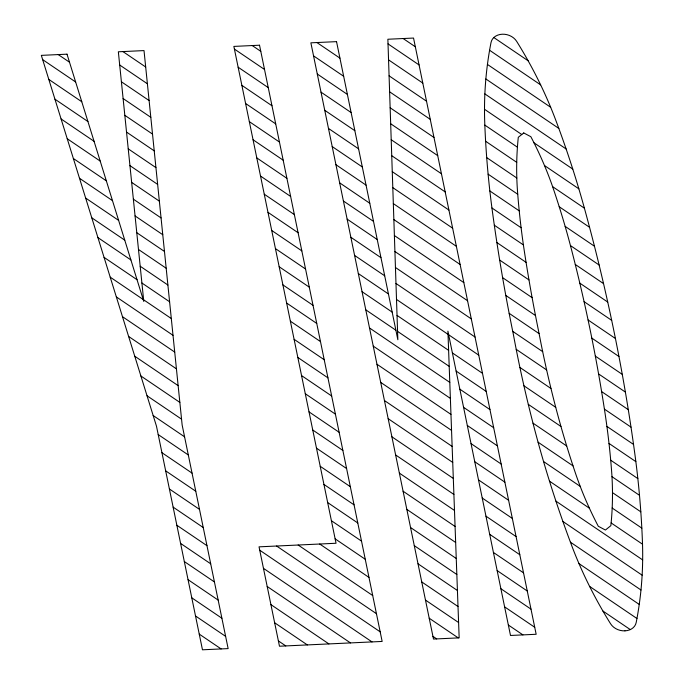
<?xml version="1.0" encoding="UTF-8"?>
<svg xmlns="http://www.w3.org/2000/svg" width="684" height="684" viewBox="0 0 684 684"><rect width="100%" height="100%" fill="white"/><g stroke="black" fill="none" stroke-linecap="round" stroke-linejoin="round"><path stroke-width="1.03" d="M493.822 37.526L528.125 60.773M489.59 50.274L540.642 84.867M487.444 64.433L550.671 107.277M485.854 78.968L558.819 128.412M403.158 38.535L415.342 46.794M484.862 93.905L566.113 148.967M388.025 43.896L419.07 64.929M484.511 109.278L521.764 134.526M533.99 142.811L572.782 169.093M388.555 59.867L422.798 83.072M484.828 125.104L517.429 147.197M544.481 165.537L578.861 188.835M389.085 75.838L426.534 101.215M485.614 141.246L516.728 162.339M552.612 186.655L584.401 208.192M316.923 42.545L339.931 58.131M389.615 91.81L430.262 119.349M486.7 157.602L516.813 178.002M559.221 206.748L589.557 227.302M313.546 55.874L343.659 76.275M390.145 107.781L433.989 137.493M488.111 174.163L517.728 194.239M565.146 226.37L594.464 246.24M317.282 74.009L347.387 94.418M390.675 123.753L437.726 155.636M489.847 190.956L519.224 210.86M570.447 245.573L599.124 265.007M252.251 45.554L260.784 51.334M321.01 92.152L351.123 112.552M391.205 139.724L441.454 173.77M491.933 207.979L521.105 227.755M575.27 264.452L603.544 283.621M234.407 49.068L264.52 69.477M324.738 110.295L354.851 130.695M391.735 155.695L445.19 191.913M494.318 225.207L523.397 244.915M579.81 283.142L607.734 302.072M238.135 67.212L268.248 87.62M328.474 128.43L358.578 148.838M392.265 171.667L448.918 210.056M496.892 242.563L526.064 262.34M584.076 301.644L611.693 320.36M241.871 85.355L271.976 105.755M332.202 146.573L362.315 166.973M392.796 187.638L452.646 228.191M499.653 260.048L528.971 279.918M588.078 319.975L615.429 338.512M245.599 103.489L275.712 123.898M335.929 164.707L366.043 185.116M393.326 203.61L456.382 246.334M502.62 277.67L532.109 297.66M591.831 338.127L618.96 356.509M249.327 121.632L279.44 142.041M339.666 182.85L369.779 203.259M393.856 219.581L460.11 264.477M505.784 295.428L535.486 315.555M595.328 356.108L622.269 374.37M122.906 51.574L145.692 67.006M253.063 139.775L283.167 160.176M343.394 200.993L373.507 221.394M394.386 235.553L463.837 282.612M509.152 313.323L539.086 333.612M598.586 373.926L625.381 392.086M119.691 65.006L147.393 83.781M256.791 157.91L286.904 178.319M347.13 219.128L377.235 239.537M394.916 251.515L467.574 300.755M512.735 331.364L542.677 351.653M601.612 391.59L628.297 409.673M121.401 81.781L149.103 100.548M260.518 176.053L290.632 196.462M350.858 237.271L380.971 257.68M395.446 267.487L471.302 318.898M516.206 349.327L546.636 369.95M604.408 409.1L631.007 427.124M58.234 54.583L69.511 62.218M123.111 98.547L150.813 117.315M264.255 194.196L294.368 214.596M354.586 255.414L384.699 275.814M395.976 283.458L475.029 337.032M519.908 367.445L550.979 388.503M606.913 426.406L633.538 444.446M42.664 59.645L75.65 81.995M124.821 115.314L152.523 134.09M267.983 212.331L298.096 232.74M358.322 273.549L388.426 293.958M396.506 299.43L448.029 334.348M448.653 334.767L478.766 355.176M523.927 385.785L555.733 407.339M609.008 443.437L635.855 461.632M48.803 79.412L81.789 101.762M126.531 132.08L154.225 150.856M271.71 230.474L301.824 250.883M362.05 291.692L392.163 312.101M397.036 315.401L448.61 350.353M452.38 352.91L482.494 373.319M528.287 404.347L560.957 426.491M610.692 460.195L637.847 478.595M54.942 99.189L87.928 121.538M128.233 148.855L155.935 167.623M275.447 248.617L305.56 269.017M365.778 309.835L395.891 330.235M397.566 331.372L449.2 366.368M456.117 371.053L486.221 391.453M532.998 423.148L566.711 446.002M611.975 476.671L639.497 495.327M61.081 118.956L94.067 141.306M129.943 165.622L157.645 184.398M279.175 266.751L309.288 287.16M369.514 327.969L449.79 382.373M459.845 389.187L489.958 409.596M538.069 442.197L573.03 465.889M612.479 492.625L640.814 511.829M67.22 138.732L100.206 161.082M131.653 182.389L159.355 201.164M282.902 284.895L313.016 305.303M373.242 346.113L450.371 398.387M463.572 407.331L493.686 427.739M543.549 461.529L580.22 486.375M612.171 508.032L641.823 528.125M73.359 158.5L106.345 180.85M133.363 199.164L161.056 217.931M286.639 303.038L316.752 323.438M376.969 364.256L450.961 414.393M467.309 425.474L497.413 445.874M549.5 481.168L589.411 508.221M611.128 522.935L642.524 544.207M79.498 178.276L112.484 200.626M135.064 215.93L162.766 234.706M290.367 321.172L320.48 341.581M380.706 382.39L451.551 430.407M471.037 443.608L501.15 464.017M555.938 501.141L642.661 559.914M85.645 198.052L118.623 220.393M136.774 232.697L164.476 251.473M294.103 339.315L324.207 359.724M384.434 400.533L452.133 446.413M474.764 461.751L504.877 482.16M562.898 521.473L642.131 575.167M91.784 217.82L124.762 240.169M138.484 249.472L166.186 268.239M297.831 357.458L327.944 377.859M388.161 418.676L452.722 462.427M478.501 479.894L508.614 500.295M570.422 542.181L640.976 590.001M97.923 237.596L130.9 259.946M140.194 266.238L167.896 285.014M301.558 375.593L331.672 396.002M391.898 436.811L453.312 478.432M482.229 498.029L512.342 518.438M578.989 563.599L639.241 604.434M104.062 257.364L137.039 279.713M141.896 283.005L169.598 301.781M305.295 393.736L335.399 414.145M395.626 454.954L453.894 494.446M485.956 516.172L516.069 536.581M589.608 586.41L636.949 618.498M110.201 277.14L143.178 299.489M143.606 299.78L171.308 318.547M309.023 411.879L339.136 432.279M399.362 473.097L454.484 510.452M489.693 534.315L519.806 554.715M602.92 611.043L630.297 629.596M116.34 296.907L173.018 335.322M312.75 430.014L342.864 450.423M403.09 491.232L455.074 526.466M493.421 552.45L523.534 572.859M122.479 316.683L174.728 352.089M316.487 448.157L346.6 468.566M406.818 509.375L455.655 542.472M497.157 570.593L527.261 591.002M128.618 336.451L176.429 368.856M320.215 466.3L350.328 486.7M410.554 527.518L456.245 558.486M500.885 588.736L530.998 609.136M134.757 356.227L178.139 385.631M323.942 484.434L354.055 504.843M414.282 545.652L456.835 574.492M504.612 606.87L534.726 627.279M140.895 375.995L179.849 402.397M327.679 502.578L357.792 522.986M418.009 563.796L457.425 590.506M508.349 625.014L522.927 634.889M147.034 395.771L181.559 419.164M331.407 520.721L361.52 541.121M421.746 581.939L458.006 606.511M153.173 415.539L184.577 436.828M335.134 538.855L365.247 559.264M425.474 600.073L458.596 622.525M158.201 434.562L188.314 454.971M319.719 544.019L368.984 577.407M429.201 618.216L458.254 637.898M161.937 452.705L192.042 473.106M298.164 545.028L372.712 595.542M432.938 636.359L436.691 638.899M165.665 470.849L195.778 491.249M276.61 546.029L376.439 613.685M169.393 488.983L199.506 509.392M259.723 550.201L380.176 631.828M173.129 507.126L203.233 527.526M263.46 568.344L372.019 641.908M176.857 525.261L206.97 545.67M267.188 586.479L350.464 642.909M180.585 543.404L210.698 563.813M270.924 604.622L328.901 643.918M184.321 561.547L214.425 581.947M274.652 622.765L307.347 644.918M188.049 579.681L218.162 600.09M278.379 640.899L285.784 645.918M191.776 597.825L221.89 618.233M195.513 615.968L225.617 636.368M199.241 634.102L221.12 648.928M523.739 132.935L518.292 137.304A453.278 363.905 15.9 0 0 517.557 191.939A1128.258 905.787 15.9 0 0 524.218 250.438A2231.234 1791.276 15.9 0 0 538.915 332.68A1519.848 1220.162 15.9 0 0 555.271 405.569A1306.201 1048.64 15.9 0 0 575.304 472.729A453.278 363.905 15.9 0 0 598.286 526.252L605.408 530.04L610.855 525.663A453.278 363.905 15.9 0 0 611.599 471.037A1128.258 905.787 15.9 0 0 604.93 412.537A2231.234 1791.276 15.9 0 0 571.149 248.258A1128.258 905.787 15.9 0 0 553.843 190.246A453.278 363.905 15.9 0 0 530.861 136.723L523.739 132.935M67.006 54.173L41.339 55.37L156.491 426.226L202.473 649.8L228.14 648.603L182.149 425.021L144.016 50.59L118.349 51.787L143.777 301.413L67.006 54.173M259.527 45.212L233.86 46.409L336.041 543.258L259.039 546.841L279.474 646.218L382.151 641.438L259.527 45.212M336.537 41.639L310.869 42.827L433.494 639.053L459.161 637.856L447.909 331.15L510.495 635.47L536.162 634.273L413.538 38.056L387.871 39.244L397.849 339.743L336.537 41.639M624.954 630.853A13.928 11.183 15.9 0 0 636.18 622.551A531.87 426.996 15.9 0 0 642.438 541.831A1313.408 1054.429 15.9 0 0 634.812 453.714A2577.423 2069.203 15.9 0 0 584.093 207.09A1313.408 1054.429 15.9 0 0 555.673 119.939A531.87 426.996 15.9 0 0 516.642 41.331A13.928 11.183 15.9 0 0 502.244 34.217A13.928 11.183 15.9 0 0 491.018 42.519A531.87 426.996 15.9 0 0 484.759 123.24A1313.408 1054.429 15.9 0 0 492.386 211.356A2577.423 2069.203 15.9 0 0 513.453 334.869A1761.539 1414.196 15.9 0 0 538.667 444.378A1518.412 1219.008 15.9 0 0 571.525 545.131A531.87 426.996 15.9 0 0 610.556 623.74A13.928 11.183 15.9 0 0 624.954 630.853"/></g></svg>
